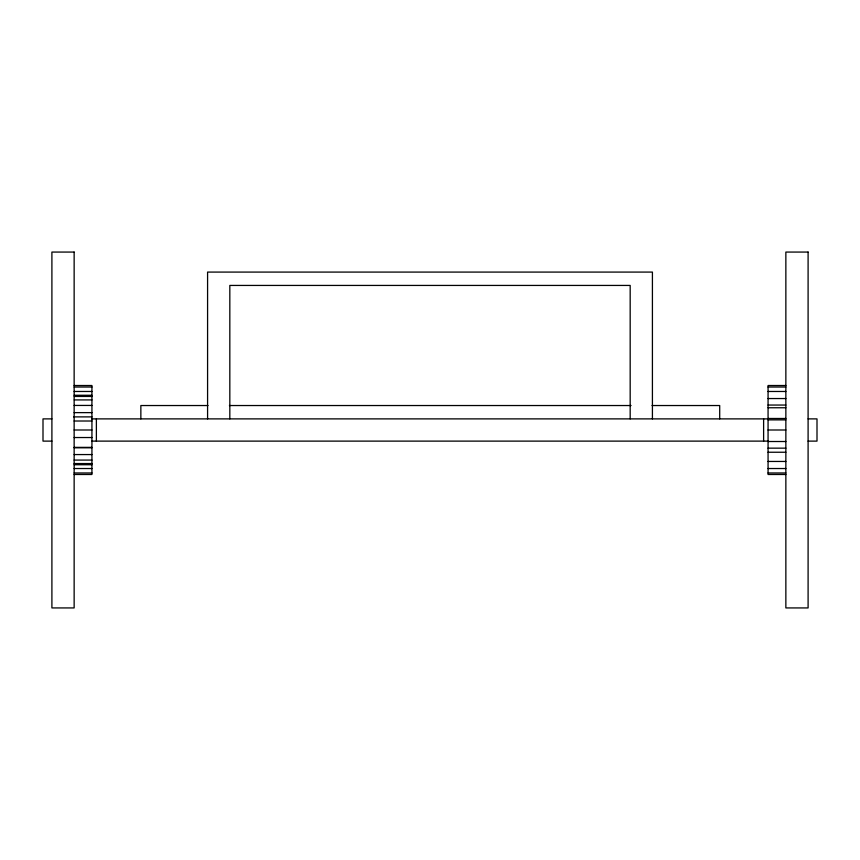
<?xml version="1.0" encoding="UTF-8"?>
<svg xmlns="http://www.w3.org/2000/svg" width="860" height="860" viewBox="0 0 860 860"><rect width="100%" height="100%" fill="white"/><g stroke="black" fill="none" stroke-linecap="round" stroke-linejoin="round"><path stroke-width="1.29" d="M74.143 385.517L91.934 385.517L91.934 474.483L74.143 474.483M785.857 385.517L768.066 385.517L768.066 474.483L785.857 474.483M74.143 387.032L91.934 387.032M768.066 387.032L785.857 387.032M74.143 391.472L91.934 391.472M768.066 391.472L785.857 391.472M74.143 395.267L91.934 395.267M74.282 396.449L91.934 396.449M768.066 398.546L785.857 398.546M74.282 399.921L91.934 399.921M768.066 405.049L785.857 405.049M74.143 405.436L91.934 405.436M208.012 405.533L140.857 405.533L140.857 418.885M229.416 405.533L631.057 405.533M652.052 405.533L719.702 405.533L719.702 418.885M768.066 407.758L785.857 407.758M74.143 412.628L91.934 412.628M73.627 416.885L91.934 416.885M768.066 418.487L785.857 418.487M51.901 418.885L43 418.885L43 441.115L51.901 441.115M91.934 418.885L768.066 418.885M808.099 418.885L817 418.885L817 441.115L808.099 441.115M768.066 419.884L785.857 419.884M74.143 421.013L91.934 421.013M74.143 430L91.934 430M768.066 430L785.857 430M74.143 437.536L91.934 437.536M91.934 441.115L768.066 441.115M768.066 441.513L785.857 441.513M74.143 447.372L91.934 447.372M74.143 447.791L91.934 447.791M768.066 448.157L785.857 448.157M768.066 452.242L785.857 452.242M74.143 454.564L91.934 454.564M74.143 460.079L91.934 460.079M768.066 461.454L785.857 461.454M74.143 463.551L91.934 463.551M74.143 464.733L91.934 464.733M74.143 468.528L91.934 468.528M768.066 468.528L785.857 468.528M74.143 472.968L91.934 472.968M768.066 472.968L785.857 472.968M763.615 418.885L763.615 441.115M652.417 418.885L652.417 272.082L207.582 272.082L207.582 418.885M630.176 418.885L630.176 285.434L229.824 285.434L229.824 418.885M96.384 418.885L96.384 441.115M74.143 252.066L51.901 252.066L51.901 607.934L74.143 607.934L74.143 252.066M808.099 252.066L785.857 252.066L785.857 607.934L808.099 607.934L808.099 252.066"/></g></svg>
